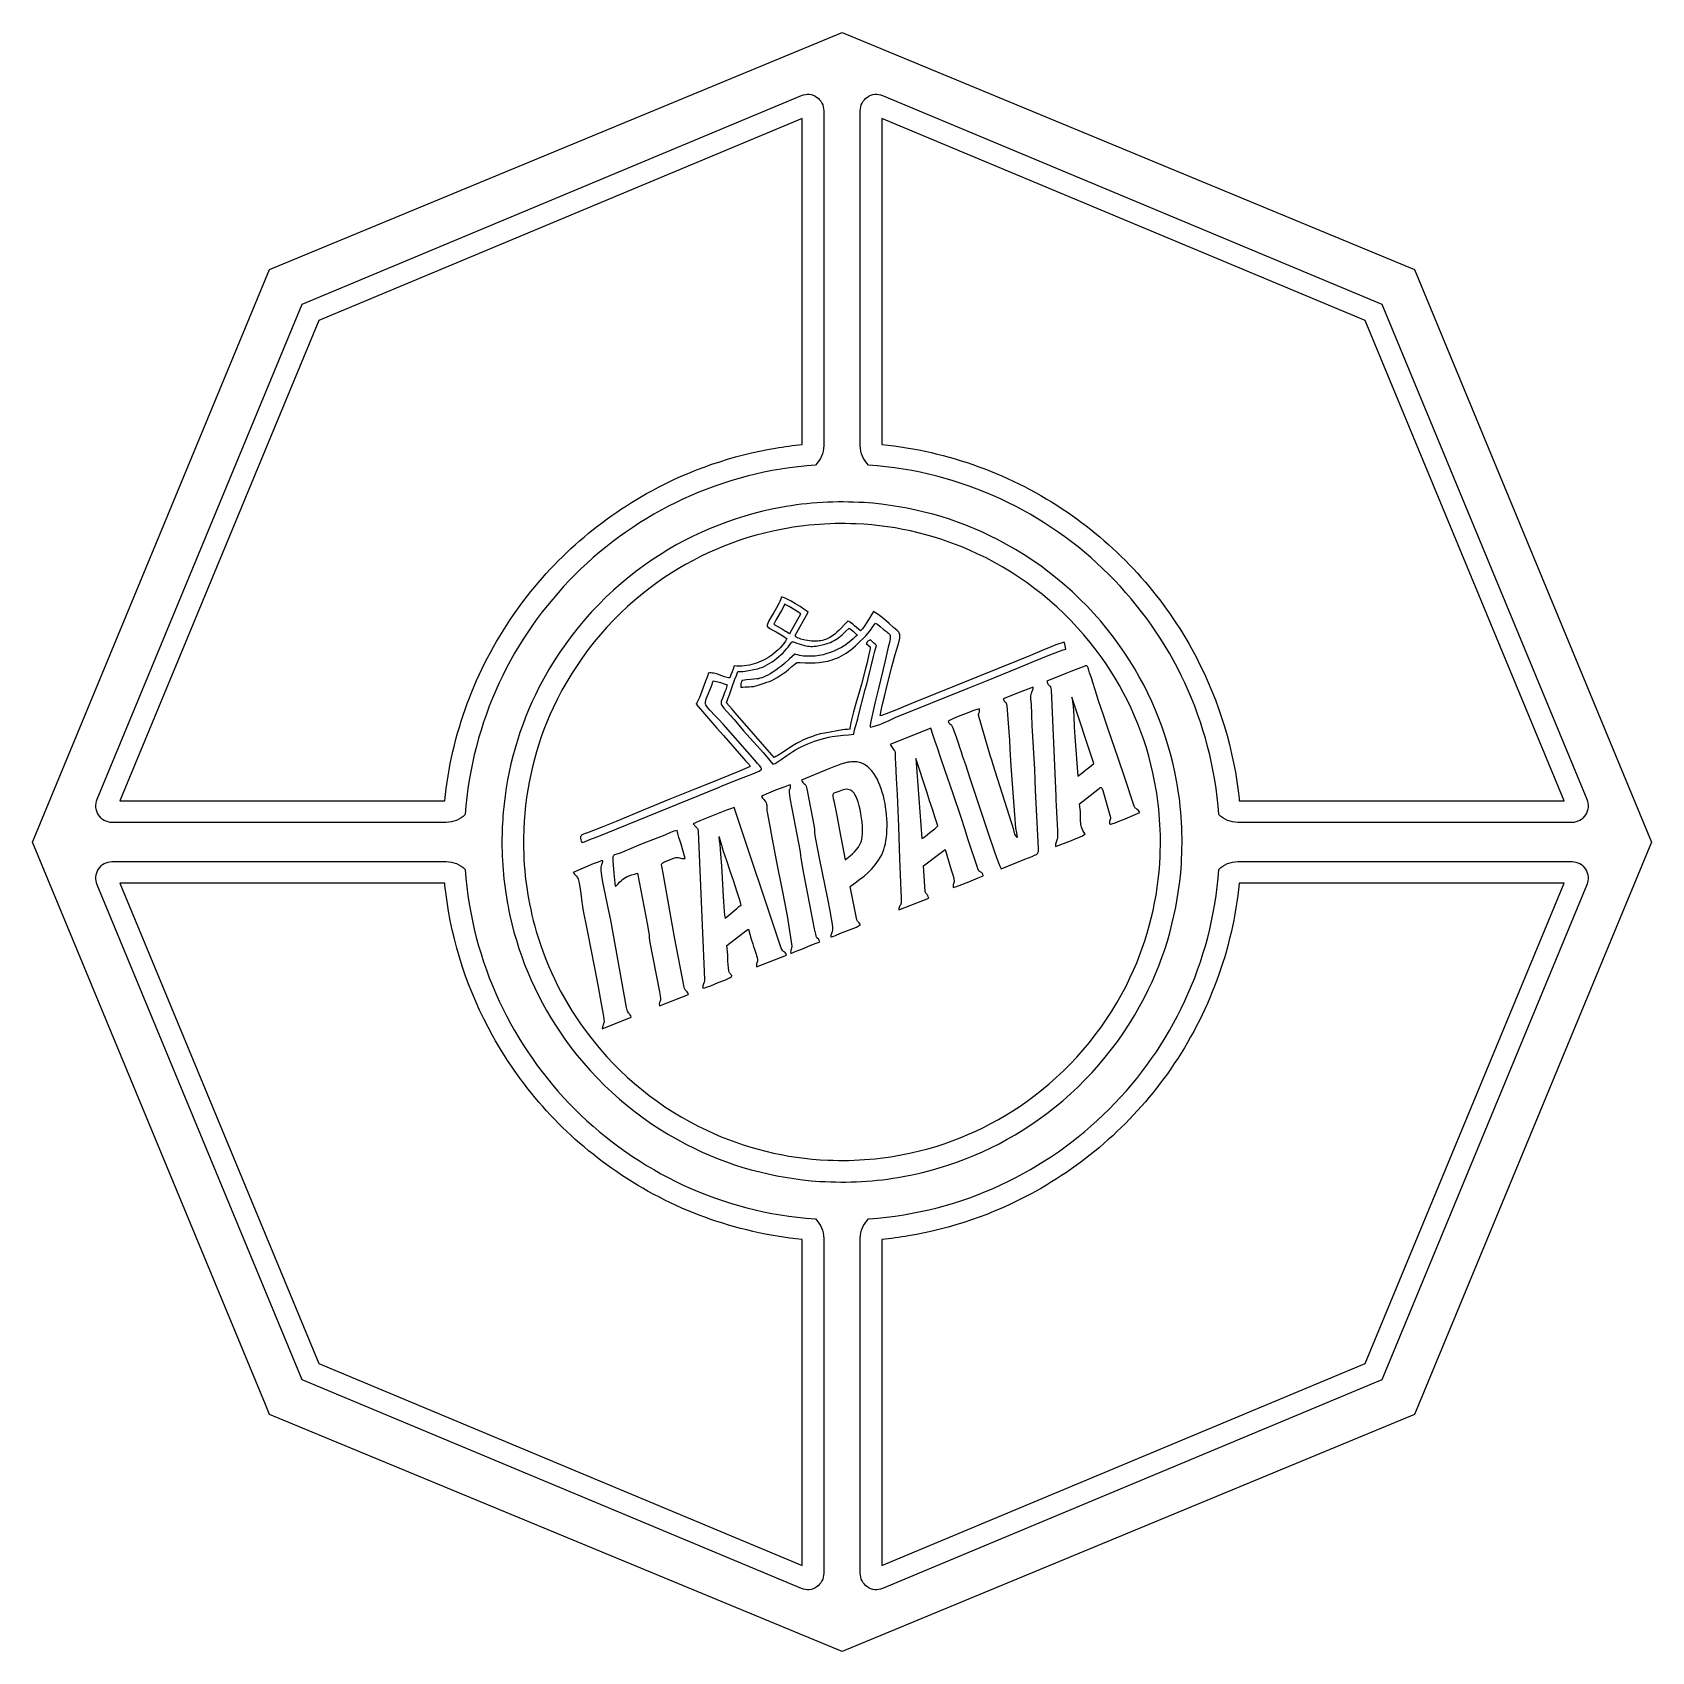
# Model space of a CAD drawing. Extents: x 0 to 300, y 0 to 300.
import ezdxf

# ---------------------------------------------------------------- set-up
doc = ezdxf.new("R2010")
doc.units = 0
doc.layers.add('Nível Padrão', color=18, linetype='CONTINUOUS')

msp = doc.modelspace()

# ---------------------------------------------------------------- linework, layer by layer
at = {"layer": 'Nível Padrão'}
for points in [[(43.93, 43.93), (43.17, 45.79), (0, 150), (43.93, 256.07), (150, 300), (256.07, 256.07), (300, 150), (256.07, 43.93), (150, 0), (43.93, 43.93)], [(143.74, 192.57), (143.46, 192.79), (142.93, 193.16), (142.22, 193.62), (141.41, 194.12), (140.58, 194.6), (139.81, 195.01), (139.47, 195.17), (139.18, 195.29), (138.93, 195.37), (138.76, 195.39), (138.71, 195.16), (138.61, 194.88), (138.47, 194.55), (138.29, 194.19), (137.85, 193.39), (137.36, 192.54), (136.87, 191.71), (136.46, 190.97), (136.31, 190.65), (136.19, 190.37), (136.12, 190.15), (136.12, 189.99), (136.16, 189.93), (136.27, 189.84), (136.64, 189.58), (137.17, 189.27), (137.79, 188.91), (139.01, 188.2), (139.49, 187.9), (139.66, 187.78), (139.78, 187.68), (139.66, 187.45), (139.54, 187.22), (139.24, 186.79), (138.91, 186.39), (138.55, 185.99), (138.16, 185.59), (137.81, 185.28), (137.45, 184.98), (136.99, 184.64), (136.62, 184.38), (136.24, 184.13), (135.85, 183.9), (135.44, 183.68), (135.03, 183.48), (134.61, 183.3), (134.18, 183.13), (133.74, 182.99), (133.29, 182.86), (132.84, 182.76), (132.38, 182.68), (131.92, 182.62), (131.45, 182.58), (130.98, 182.57), (130.5, 182.59), (130.03, 182.63), (129.83, 182.05), (129.62, 181.5), (129.42, 180.95), (129.23, 180.4), (128.98, 180.43), (128.73, 180.48), (128.24, 180.61), (127.76, 180.78), (127.27, 180.97), (126.78, 181.13), (126.28, 181.26), (126.03, 181.31), (125.76, 181.33), (125.5, 181.33), (125.23, 181.31), (125.2, 181.13), (125.15, 180.94), (125.02, 180.54), (124.71, 179.77), (123.97, 177.77), (123.57, 176.77), (123.36, 176.28), (123.13, 175.81), (123.03, 175.62), (123.03, 175.63), (122.97, 175.54), (126.82, 171.11), (127.43, 170.41), (128.04, 169.73), (131.84, 165.41), (132.15, 165.04), (132.47, 164.67), (132.77, 164.36), (132.87, 164.22), (133, 163.96), (131.04, 163.14), (129.06, 162.34), (127.07, 161.53), (125.09, 160.7), (124.58, 160.51), (123.99, 160.3), (123.53, 160.1), (123.07, 159.9), (120.59, 158.92), (118.1, 157.91), (113.14, 155.87), (108.17, 153.82), (105.68, 152.81), (103.18, 151.82), (102.69, 151.66), (102.41, 151.56), (102.12, 151.45), (101.87, 151.32), (101.76, 151.25), (101.67, 151.17), (101.6, 151.08), (101.55, 150.99), (101.53, 150.89), (101.53, 150.79), (101.6, 150.43), (101.68, 150.18), (101.72, 150.09), (101.76, 150.03), (101.82, 149.99), (101.88, 149.96), (101.96, 149.95), (102.05, 149.97), (102.27, 150.03), (102.99, 150.32), (103.79, 150.63), (104.65, 150.97), (127.09, 160.11), (127.94, 160.46), (128.74, 160.78), (130.39, 161.43), (132.17, 162.13), (133.47, 162.64), (134.36, 163), (134.66, 163.15), (134.88, 163.28), (135.01, 163.4), (135.06, 163.46), (135.08, 163.52), (135.09, 163.58), (135.08, 163.64), (135.02, 163.77), (134.91, 163.93), (134.76, 164.1), (134.33, 164.56), (134.07, 164.86), (133.84, 165.15), (127.96, 171.82), (127.19, 172.69), (126.53, 173.4), (125.54, 174.43), (125.2, 174.81), (124.95, 175.12), (124.79, 175.39), (124.73, 175.52), (124.7, 175.65), (124.69, 175.78), (124.69, 175.91), (124.75, 176.2), (124.86, 176.54), (125.03, 176.95), (125.51, 178.11), (125.8, 178.89), (126.12, 179.84), (126.41, 179.81), (126.73, 179.74), (127.46, 179.55), (128.16, 179.32), (128.71, 179.11), (128.68, 178.92), (128.63, 178.7), (128.46, 178.22), (128.26, 177.72), (128.1, 177.26), (127.87, 176.64), (127.7, 176.19), (127.64, 176.02), (127.6, 175.86), (127.59, 175.7), (127.62, 175.56), (127.67, 175.4), (127.77, 175.22), (127.92, 175.02), (128.11, 174.79), (128.65, 174.19), (129.42, 173.35), (129.71, 173.03), (130, 172.69), (130.88, 171.64), (131.78, 170.61), (133.6, 168.56), (135.43, 166.51), (136.32, 165.48), (137.2, 164.42), (137.4, 164.47), (137.59, 164.55), (137.79, 164.65), (137.99, 164.77), (138.37, 165.03), (138.72, 165.29), (139.78, 166.04), (140.31, 166.4), (140.86, 166.74), (141.41, 167.06), (141.96, 167.37), (142.53, 167.67), (143.11, 167.94), (143.69, 168.21), (144.29, 168.45), (144.9, 168.68), (145.52, 168.89), (146.16, 169.08), (146.81, 169.25), (147.48, 169.41), (148.17, 169.54), (148.7, 169.63), (149.23, 169.69), (150.24, 169.77), (151.23, 169.85), (151.72, 169.9), (152.22, 169.98), (152.26, 170.4), (152.33, 170.8), (152.43, 171.21), (152.55, 171.61), (152.8, 172.4), (152.92, 172.8), (153.02, 173.21), (154.3, 178.26), (154.58, 179.26), (154.85, 180.28), (155.34, 182.33), (155.84, 184.37), (156.11, 185.38), (156.42, 186.39), (156.15, 186.63), (155.82, 186.9), (155.51, 187.19), (155.38, 187.32), (155.29, 187.45), (155.15, 187.41), (155.02, 187.36), (154.91, 187.3), (154.81, 187.22), (154.72, 187.13), (154.64, 187.02), (154.48, 186.75), (155.23, 186.17), (155.2, 185.9), (155.14, 185.52), (154.93, 184.52), (154.64, 183.28), (154.29, 181.91), (153.59, 179.27), (153.12, 177.54), (152.71, 176.12), (152.16, 174.12), (151.89, 173.1), (151.66, 172.17), (151.5, 171.4), (151.45, 171.11), (151.43, 170.88), (151.04, 170.84), (150.78, 170.84), (150.5, 170.84), (150.07, 170.78), (146.82, 170.19), (145.95, 170.01), (145.13, 169.78), (144.34, 169.51), (143.59, 169.22), (142.88, 168.9), (142.21, 168.57), (141.58, 168.22), (140.98, 167.87), (139.89, 167.18), (138.94, 166.54), (138.12, 166.02), (137.76, 165.81), (137.43, 165.65), (130.22, 173.93), (129.93, 174.26), (129.65, 174.58), (128.58, 175.81), (128.87, 176.52), (129.14, 177.24), (129.65, 178.74), (130.17, 180.15), (130.43, 180.87), (130.55, 181.21), (130.69, 181.56), (131.08, 181.6), (131.35, 181.6), (131.62, 181.6), (132.05, 181.66), (133.98, 182.01), (134.42, 182.11), (134.86, 182.25), (135.31, 182.42), (135.76, 182.63), (136.2, 182.86), (136.65, 183.12), (137.08, 183.41), (137.51, 183.71), (137.92, 184.03), (138.32, 184.37), (138.7, 184.71), (139.07, 185.06), (139.41, 185.41), (139.73, 185.77), (140.02, 186.12), (140.28, 186.47), (140.56, 186.88), (140.66, 187.01), (140.75, 187.08), (140.85, 187.11), (140.99, 187.09), (141.18, 187.02), (141.43, 186.91), (143.03, 186.43), (143.31, 186.36), (143.6, 186.31), (143.9, 186.27), (144.21, 186.25), (144.53, 186.24), (144.85, 186.26), (145.2, 186.29), (145.55, 186.35), (146.09, 186.45), (146.58, 186.57), (147.04, 186.69), (147.45, 186.83), (147.84, 186.97), (148.19, 187.13), (148.53, 187.31), (148.84, 187.49), (149.15, 187.7), (149.44, 187.91), (150.04, 188.41), (150.66, 188.98), (151.35, 189.63), (151.73, 189.29), (152.11, 188.97), (152.48, 188.65), (152.66, 188.47), (152.84, 188.27), (152.61, 188.15), (152.46, 188.04), (152.15, 187.72), (151.63, 187.27), (151.08, 186.84), (150.5, 186.43), (149.89, 186.06), (149.25, 185.71), (148.58, 185.4), (147.9, 185.13), (147.2, 184.9), (146.49, 184.7), (145.77, 184.56), (145.04, 184.46), (144.32, 184.4), (143.59, 184.4), (142.87, 184.46), (142.15, 184.57), (141.8, 184.65), (141.45, 184.74), (141.25, 184.82), (140.3, 183.92), (139.33, 183.06), (138.83, 182.64), (138.31, 182.24), (137.77, 181.86), (137.2, 181.49), (136.7, 181.18), (136.24, 180.93), (135.83, 180.73), (135.46, 180.56), (135.12, 180.43), (134.8, 180.33), (134.5, 180.26), (134.22, 180.21), (133.65, 180.15), (133.04, 180.11), (132.33, 180.04), (131.92, 179.99), (131.47, 179.91), (131.37, 179.62), (131.28, 179.34), (131.24, 179.04), (131.23, 178.87), (131.25, 178.68), (131.64, 178.71), (132.04, 178.73), (132.83, 178.76), (133.23, 178.79), (133.63, 178.84), (134.04, 178.93), (134.45, 179.05), (135.61, 179.44), (136.09, 179.6), (136.54, 179.76), (136.99, 179.95), (137.45, 180.18), (137.96, 180.47), (138.54, 180.85), (139.11, 181.22), (139.38, 181.39), (139.67, 181.6), (140.1, 181.97), (140.72, 182.52), (141.32, 183.02), (141.55, 183.19), (141.7, 183.26), (141.93, 183.28), (142.26, 183.27), (143.17, 183.22), (143.73, 183.19), (144.36, 183.18), (145.04, 183.2), (145.77, 183.26), (146.54, 183.37), (147.35, 183.53), (147.76, 183.64), (148.18, 183.77), (148.61, 183.91), (149.04, 184.08), (149.47, 184.27), (149.9, 184.49), (150.34, 184.73), (150.77, 184.99), (151.21, 185.29), (151.64, 185.61), (152.07, 185.97), (152.5, 186.36), (153.27, 187.09), (154.03, 187.84), (154.4, 188.22), (154.76, 188.61), (155.09, 189.02), (155.41, 189.44), (155.8, 190.01), (156, 190.27), (156.23, 190.52), (156.48, 190.4), (156.64, 190.29), (157, 189.96), (157.71, 189.4), (158.24, 189), (158.45, 188.84), (158.61, 188.7), (158.74, 188.56), (158.84, 188.42), (158.9, 188.26), (158.93, 188.09), (158.93, 187.88), (158.9, 187.63), (158.78, 186.99), (158.57, 186.08), (157.91, 183.32), (156.74, 178.47), (156.14, 175.94), (155.64, 173.72), (155.3, 172.07), (155.21, 171.54), (155.19, 171.27), (155.79, 171.4), (156.39, 171.58), (156.99, 171.79), (157.59, 172.03), (158.76, 172.54), (159.87, 173.04), (173.37, 178.48), (176.76, 179.87), (182.49, 182.22), (185.49, 183.45), (188.18, 184.53), (190.27, 185.34), (191, 185.61), (191.46, 185.75), (191.22, 186.98), (190.96, 186.94), (190.6, 186.84), (190.15, 186.7), (189.63, 186.51), (188.43, 186.05), (187.1, 185.51), (184.48, 184.39), (183.4, 183.93), (182.62, 183.61), (163.5, 175.89), (162.46, 175.49), (161.38, 175.04), (160.38, 174.62), (159.28, 174.18), (158.2, 173.74), (157.64, 173.54), (157.36, 173.46), (157.07, 173.4), (157.11, 173.65), (157.19, 174.07), (157.47, 175.32), (157.86, 176.97), (158.33, 178.82), (159.25, 182.45), (159.85, 184.73), (160.13, 185.73), (160.38, 186.55), (160.57, 187.22), (160.7, 187.77), (160.73, 188), (160.74, 188.22), (160.72, 188.41), (160.68, 188.58), (160.61, 188.75), (160.51, 188.9), (160.37, 189.05), (160.2, 189.2), (159.87, 189.47), (159.56, 189.74), (158.72, 190.47), (157.72, 191.34), (157.2, 191.77), (156.7, 192.15), (156.23, 192.46), (156.02, 192.59), (155.82, 192.68), (154.69, 190.8), (154.1, 189.92), (153.79, 189.5), (153.62, 189.31), (153.44, 189.12), (152.3, 190.07), (151.99, 190.34), (151.74, 190.56), (151.47, 190.75), (151.3, 190.84), (151.1, 190.93), (150.8, 190.63), (150.48, 190.3), (149.82, 189.59), (149.45, 189.22), (149.07, 188.86), (148.66, 188.52), (148.22, 188.2), (147.74, 187.9), (147.23, 187.65), (146.96, 187.54), (146.68, 187.44), (146.39, 187.36), (146.09, 187.29), (145.77, 187.24), (145.44, 187.2), (145.1, 187.19), (144.75, 187.19), (144.38, 187.21), (144, 187.25), (143.61, 187.32), (143.2, 187.4), (142.93, 187.46), (142.64, 187.53), (142.39, 187.6), (142.12, 187.7), (141.86, 187.78), (141.63, 187.87), (141.54, 187.93), (141.46, 188.01), (141.39, 188.12), (141.35, 188.26), (143.74, 192.57)], [(142.38, 192.28), (141.3, 192.97), (140.2, 193.63), (139.87, 193.81), (139.4, 194.06), (139.24, 193.74), (139.22, 193.71), (138.78, 192.91), (138.77, 192.88), (137.8, 191.22), (137.41, 190.51), (137.34, 190.37), (137.45, 190.3), (138.01, 189.97), (138.96, 189.43), (138.96, 189.43), (139.56, 189.08), (139.59, 189.06), (140.06, 188.77), (140.11, 188.73), (140.29, 188.6), (140.34, 188.56), (140.42, 188.75), (142.38, 192.28)], [(187.94, 179.81), (187.99, 179.59), (188.05, 179.42), (188.11, 179.28), (188.17, 179.19), (188.23, 179.12), (188.29, 179.07), (188.41, 179.01), (188.52, 178.94), (188.57, 178.89), (188.62, 178.82), (188.66, 178.71), (188.7, 178.58), (188.76, 178.17), (189.61, 158.49), (189.63, 157.75), (189.68, 156.76), (189.81, 154.38), (189.92, 152.13), (189.94, 151.29), (189.92, 150.76), (189.88, 150.53), (189.82, 150.32), (189.69, 149.97), (189.63, 149.8), (189.58, 149.62), (189.56, 149.41), (189.57, 149.18), (192.49, 150.3), (193.19, 150.57), (193.89, 150.86), (194.22, 151.01), (194.54, 151.16), (194.82, 151.33), (195.08, 151.5), (194.83, 151.83), (194.64, 152.13), (194.49, 152.43), (194.38, 152.72), (194.3, 153), (194.25, 153.28), (194.22, 153.57), (194.21, 153.87), (194.21, 154.51), (194.2, 155.24), (194.19, 155.65), (194.15, 156.09), (194.09, 156.57), (194, 157.1), (197.41, 159.72), (197.68, 159.96), (197.8, 160.05), (197.91, 160.1), (197.96, 160.1), (198.01, 160.09), (198.06, 160.06), (198.11, 160), (198.21, 159.83), (198.3, 159.55), (199.74, 154.54), (199.72, 154.34), (199.67, 154.16), (199.62, 153.98), (199.58, 153.78), (199.54, 153.44), (199.54, 153.35), (199.58, 153.37), (199.62, 153.37), (199.66, 153.33), (199.7, 153.32), (199.76, 153.32), (199.97, 153.37), (200.62, 153.58), (201.5, 153.92), (202.49, 154.32), (204.33, 155.1), (205.19, 155.49), (204.91, 155.82), (204.7, 156.02), (204.56, 156.13), (204.45, 156.19), (204.37, 156.23), (204.3, 156.3), (204.23, 156.42), (204.14, 156.64), (202.39, 161.89), (201.14, 165.52), (199.3, 170.89), (198.37, 173.66), (197.54, 176.18), (196.88, 178.22), (196.49, 179.55), (196.36, 179.98), (196.21, 180.42), (195.88, 181.32), (195.71, 181.86), (195.61, 182.25), (195.56, 182.39), (195.51, 182.5), (195.44, 182.58), (195.36, 182.62), (195.25, 182.63), (195.11, 182.61), (194.7, 182.48), (193.19, 181.88), (192.38, 181.57), (191.48, 181.22), (187.94, 179.81)], [(183.89, 146.84), (185.23, 147.34), (185.69, 147.53), (186.02, 147.7), (186.14, 147.79), (186.24, 147.88), (186.31, 147.99), (186.36, 148.11), (186.4, 148.24), (186.41, 148.4), (186.4, 148.78), (185.85, 159.61), (185.79, 161.52), (185.71, 163.48), (185.48, 167.51), (185.25, 171.58), (185.15, 173.59), (185.08, 175.58), (185.06, 175.88), (185.03, 176.17), (185, 176.46), (184.99, 176.76), (185, 177.06), (185.04, 177.32), (185.1, 177.56), (185.18, 177.79), (185.33, 178.23), (185.39, 178.45), (185.43, 178.69), (182.61, 177.65), (181.26, 177.1), (179.89, 176.53), (179.98, 176.28), (180.07, 176.11), (180.17, 175.99), (180.26, 175.91), (180.35, 175.82), (180.42, 175.7), (180.49, 175.52), (180.54, 175.24), (180.89, 170.43), (181.01, 168.85), (181.11, 167.22), (181.3, 164.03), (182.04, 154.2), (182.09, 153.38), (182.17, 152.54), (182.3, 151.7), (182.45, 150.86), (182.02, 151.47), (181.96, 151.67), (181.92, 151.85), (181.83, 152.23), (178.03, 164.32), (177.76, 165.15), (177.54, 165.87), (175.27, 173.47), (175.29, 173.64), (175.33, 173.78), (175.42, 174), (175.46, 174.12), (175.49, 174.26), (175.5, 174.43), (175.49, 174.66), (175.32, 174.63), (175.07, 174.57), (174.36, 174.34), (173.48, 174.02), (172.5, 173.64), (171.54, 173.24), (170.67, 172.86), (170.01, 172.55), (169.64, 172.35), (169.75, 172.14), (169.84, 171.99), (169.91, 171.91), (169.97, 171.86), (170.02, 171.84), (170.07, 171.83), (170.11, 171.83), (170.16, 171.8), (170.21, 171.75), (170.28, 171.64), (170.47, 171.25), (170.77, 170.5), (171.21, 169.29), (171.51, 168.39), (171.78, 167.55), (172.05, 166.71), (172.35, 165.83), (172.86, 164.35), (173.7, 161.8), (175.94, 154.98), (177.12, 151.46), (178.17, 148.38), (178.62, 147.13), (179, 146.11), (179.29, 145.4), (179.4, 145.17), (179.48, 145.03), (183.89, 146.84)], [(193.71, 162.17), (194.46, 162.76), (195.18, 163.35), (195.9, 163.93), (196.66, 164.53), (192.59, 176.85), (192.71, 176.05), (192.81, 175.17), (192.88, 174.23), (192.93, 173.26), (193.02, 171.32), (193.08, 170.38), (193.15, 169.51), (193.71, 162.17)], [(158.9, 168.08), (159.57, 167.16), (159.74, 166.91), (159.79, 166.8), (159.82, 166.7), (159.85, 166.44), (159.85, 166.06), (159.86, 165.49), (159.89, 164.63), (160.05, 161.75), (160.2, 158.81), (160.44, 152.85), (160.67, 146.86), (160.92, 140.95), (160.96, 139.76), (160.96, 139), (160.94, 138.75), (160.91, 138.57), (160.88, 138.44), (160.84, 138.35), (160.76, 138.23), (160.67, 138.11), (160.63, 138.02), (160.59, 137.89), (160.56, 137.7), (160.53, 137.45), (166.07, 139.62), (165.99, 139.86), (165.89, 140.06), (165.8, 140.21), (165.7, 140.33), (165.52, 140.54), (165.45, 140.66), (165.4, 140.81), (165.1, 145.56), (168.13, 147.86), (168.38, 148.07), (168.62, 148.25), (169.1, 148.6), (170.2, 144.87), (170.52, 143.91), (170.7, 143.27), (170.74, 143.04), (170.76, 142.85), (170.77, 142.71), (170.76, 142.6), (170.71, 142.43), (170.64, 142.25), (170.62, 142.14), (170.61, 142), (170.6, 141.83), (170.62, 141.6), (171.03, 141.72), (171.71, 141.95), (173.5, 142.64), (175.24, 143.34), (175.85, 143.61), (176.16, 143.76), (176.08, 144.07), (176.03, 144.17), (175.98, 144.24), (175.87, 144.34), (175.74, 144.4), (175.6, 144.48), (175.52, 144.54), (175.44, 144.62), (175.35, 144.73), (175.27, 144.87), (175.17, 145.05), (175.08, 145.28), (173.36, 150.38), (172.73, 152.42), (172.05, 154.54), (170.57, 158.93), (169.05, 163.36), (168.32, 165.54), (167.63, 167.66), (167.35, 168.46), (167.01, 169.35), (166.7, 170.26), (166.57, 170.7), (166.48, 171.11), (158.9, 168.08)], [(164.8, 150.63), (165.06, 150.78), (165.41, 151.03), (166.3, 151.73), (167.18, 152.47), (167.75, 152.99), (167.53, 153.74), (167.29, 154.5), (166.76, 156.06), (166.24, 157.61), (165.75, 159.1), (163.65, 165.47), (164.8, 150.63)], [(142.48, 161.46), (142.53, 161.39), (142.56, 161.32), (142.63, 161.21), (142.76, 161.05), (142.95, 160.85), (143.09, 160.72), (143.26, 160.58), (143.32, 160.49), (143.37, 160.36), (143.49, 159.83), (144.84, 152.79), (144.9, 152.25), (144.93, 151.74), (144.99, 151.19), (145.1, 150.52), (145.86, 146.7), (146.84, 141.85), (147.32, 139.44), (147.73, 137.26), (148.05, 135.46), (148.16, 134.76), (148.23, 134.22), (148.25, 133.94), (148.22, 133.68), (148.17, 133.44), (148.11, 133.21), (147.97, 132.84), (147.92, 132.7), (147.9, 132.58), (147.91, 132.5), (147.92, 132.48), (147.96, 132.46), (148.06, 132.45), (148.23, 132.49), (148.47, 132.56), (148.8, 132.68), (149.74, 133.08), (150.68, 133.45), (151.7, 133.84), (152.2, 134.04), (152.66, 134.25), (153.07, 134.46), (153.42, 134.67), (153.3, 134.86), (153.19, 135), (152.99, 135.21), (152.9, 135.31), (152.81, 135.44), (152.74, 135.61), (152.68, 135.86), (151.54, 141.77), (152.45, 142.46), (153.3, 143.09), (154.09, 143.7), (154.83, 144.33), (155.18, 144.66), (155.52, 145), (155.85, 145.37), (156.17, 145.76), (156.48, 146.18), (156.78, 146.63), (157.07, 147.12), (157.36, 147.65), (157.56, 148.09), (157.74, 148.58), (157.9, 149.11), (158.03, 149.67), (158.14, 150.27), (158.23, 150.89), (158.29, 151.54), (158.33, 152.21), (158.35, 152.9), (158.34, 153.59), (158.31, 154.3), (158.26, 155.02), (158.19, 155.74), (158.09, 156.45), (157.97, 157.16), (157.83, 157.87), (157.66, 158.56), (157.47, 159.23), (157.26, 159.88), (157.03, 160.51), (156.77, 161.11), (156.49, 161.68), (156.19, 162.22), (155.87, 162.72), (155.52, 163.17), (155.15, 163.58), (154.76, 163.94), (154.35, 164.25), (154.14, 164.38), (153.91, 164.5), (153.69, 164.6), (153.46, 164.69), (153.22, 164.76), (152.98, 164.81), (152.73, 164.85), (152.48, 164.87), (152.13, 164.87), (151.78, 164.85), (151.44, 164.82), (151.11, 164.77), (150.44, 164.62), (149.78, 164.43), (149.14, 164.2), (148.51, 163.95), (147.28, 163.42), (142.48, 161.46)], [(142.73, 145.13), (142.53, 146.3), (142.44, 146.98), (142.4, 147.5), (142.32, 148.19), (140.47, 157.79), (140.32, 158.65), (140.25, 159.21), (140.25, 159.4), (140.26, 159.54), (140.28, 159.64), (140.3, 159.72), (140.37, 159.83), (140.43, 159.96), (140.45, 160.06), (140.46, 160.19), (140.44, 160.59), (140.04, 160.48), (139.38, 160.25), (137.65, 159.58), (135.97, 158.88), (135.38, 158.62), (135.07, 158.46), (135.17, 158.28), (135.28, 158.12), (135.53, 157.86), (135.76, 157.59), (135.86, 157.44), (135.95, 157.26), (136.03, 157.04), (136.07, 156.83), (136.09, 156.63), (136.09, 156.43), (136.09, 156.01), (136.1, 155.78), (136.14, 155.52), (136.54, 153.23), (136.98, 150.86), (137.93, 145.97), (138.9, 141.05), (139.83, 136.33), (140.7, 130.73), (140.69, 130.54), (140.66, 130.38), (140.56, 130.12), (140.52, 129.98), (140.49, 129.81), (140.48, 129.61), (140.49, 129.34), (141.17, 129.62), (141.84, 129.88), (142.53, 130.15), (143.24, 130.44), (144.55, 131), (145.23, 131.27), (145.56, 131.39), (145.87, 131.48), (145.78, 131.75), (145.71, 131.93), (145.65, 132.04), (145.6, 132.09), (145.56, 132.11), (145.51, 132.12), (145.47, 132.13), (145.42, 132.17), (145.37, 132.24), (145.3, 132.38), (145.23, 132.6), (145.14, 132.91), (144.9, 133.92), (144.57, 135.54), (142.73, 145.13)], [(150.59, 146.72), (151.49, 147.44), (151.92, 147.81), (152.33, 148.2), (152.7, 148.6), (153.03, 149.04), (153.18, 149.28), (153.32, 149.52), (153.45, 149.77), (153.56, 150.04), (153.63, 150.23), (153.68, 150.45), (153.76, 150.96), (153.81, 151.55), (153.81, 152.22), (153.79, 152.94), (153.73, 153.69), (153.64, 154.46), (153.52, 155.24), (153.37, 156), (153.19, 156.73), (152.99, 157.42), (152.76, 158.04), (152.51, 158.59), (152.38, 158.83), (152.24, 159.04), (152.09, 159.23), (151.94, 159.38), (151.79, 159.5), (151.63, 159.59), (151.34, 159.69), (151.07, 159.75), (150.8, 159.76), (150.55, 159.73), (150.28, 159.67), (150.01, 159.58), (149.39, 159.37), (148.68, 159.12), (148.47, 159.02), (148.4, 158.96), (148.35, 158.89), (148.32, 158.81), (148.3, 158.71), (148.32, 158.46), (148.39, 158.09), (148.49, 157.6), (149.04, 154.89), (149.56, 152.17), (150.59, 146.72)], [(122.44, 153.35), (122.93, 152.79), (123.2, 152.49), (123.27, 152.38), (123.32, 152.27), (123.35, 152.12), (123.37, 151.92), (124.55, 124.5), (124.52, 124.25), (124.47, 124.05), (124.34, 123.71), (124.28, 123.55), (124.23, 123.37), (124.2, 123.16), (124.21, 122.91), (124.56, 122.99), (124.92, 123.09), (125.67, 123.36), (127.06, 123.94), (128.27, 124.42), (129.04, 124.76), (129.29, 124.89), (129.45, 125), (129.55, 125.1), (129.59, 125.18), (129.58, 125.26), (129.53, 125.34), (129.37, 125.51), (129.27, 125.63), (129.18, 125.76), (129.1, 125.91), (129.04, 126.1), (128.95, 126.71), (128.89, 127.31), (128.86, 127.9), (128.84, 128.49), (128.82, 129.07), (128.79, 129.66), (128.73, 130.24), (128.64, 130.83), (131.65, 133.14), (132.17, 133.52), (132.65, 133.87), (133.2, 132), (133.46, 131.13), (133.62, 130.62), (133.77, 130.17), (134.12, 129.19), (134.3, 128.54), (134.35, 128.31), (134.37, 128.14), (134.37, 128.01), (134.35, 127.9), (134.28, 127.74), (134.2, 127.58), (134.17, 127.46), (134.15, 127.31), (134.15, 127.12), (134.17, 126.87), (139.7, 129.03), (139.6, 129.33), (139.5, 129.51), (139.4, 129.61), (139.29, 129.67), (139.18, 129.72), (139.05, 129.82), (138.9, 130), (138.73, 130.3), (130.02, 156.38), (129.83, 156.33), (129.51, 156.23), (128.6, 155.89), (126.12, 154.92), (123.69, 153.92), (122.85, 153.56), (122.44, 153.35)], [(116.88, 144.24), (116.67, 145.22), (116.6, 145.53), (116.57, 145.76), (116.58, 145.92), (116.61, 145.98), (116.66, 146.04), (116.79, 146.14), (117, 146.25), (118.96, 147.04), (119.22, 147.11), (119.45, 147.12), (119.66, 147.1), (119.88, 147.06), (120.1, 147.01), (120.35, 146.97), (120.63, 146.95), (120.95, 146.96), (120.21, 149.57), (120, 150.16), (119.78, 150.86), (119.58, 151.56), (119.44, 152.14), (119.15, 152.07), (118.85, 151.98), (118.25, 151.74), (117.19, 151.28), (115.08, 150.45), (112.96, 149.63), (111.92, 149.2), (110.91, 148.77), (109.74, 148.29), (108.87, 147.96), (108.27, 147.75), (107.87, 147.6), (107.74, 147.53), (107.64, 147.45), (107.58, 147.36), (107.55, 147.26), (107.53, 147.13), (107.54, 146.97), (107.57, 146.54), (107.71, 144.2), (107.83, 142.96), (107.9, 142.36), (108, 141.79), (108.15, 141.88), (108.28, 141.98), (108.53, 142.24), (108.8, 142.55), (109.13, 142.89), (109.34, 143.07), (109.58, 143.24), (109.87, 143.42), (110.2, 143.59), (110.58, 143.76), (111.03, 143.92), (111.54, 144.06), (112.13, 144.2), (113.97, 134.61), (114.18, 133.43), (114.25, 132.8), (114.28, 132.34), (114.35, 131.71), (116.17, 122.27), (116.31, 121.5), (116.36, 121), (116.35, 120.69), (116.3, 120.51), (116.24, 120.38), (116.18, 120.24), (116.15, 120.01), (116.17, 119.63), (121.54, 121.76), (121.45, 122.03), (121.34, 122.21), (121.24, 122.33), (121.13, 122.42), (121.03, 122.52), (120.93, 122.64), (120.85, 122.83), (120.77, 123.11), (118.99, 132.38), (116.88, 144.24)], [(128.35, 135.9), (129.05, 136.46), (129.77, 137.04), (130.14, 137.36), (130.52, 137.7), (130.91, 138.02), (131.1, 138.15), (131.3, 138.26), (131.17, 138.77), (131, 139.39), (130.53, 140.9), (129.94, 142.67), (129.3, 144.58), (128.65, 146.48), (128.07, 148.26), (127.61, 149.79), (127.45, 150.41), (127.33, 150.93), (127.17, 150.9), (127.26, 150.3), (127.35, 149.56), (127.43, 148.69), (127.51, 147.73), (127.65, 145.6), (127.78, 143.31), (127.9, 141.03), (128.03, 138.93), (128.18, 137.16), (128.26, 136.46), (128.35, 135.9)], [(110.96, 117.52), (110.86, 117.81), (110.76, 117.99), (110.65, 118.11), (110.54, 118.22), (110.43, 118.35), (110.31, 118.56), (110.2, 118.87), (110.1, 119.34), (107.16, 135.52), (106.7, 137.78), (106.18, 140.19), (105.93, 141.39), (105.71, 142.58), (105.52, 143.72), (105.38, 144.79), (105.36, 145.09), (105.38, 145.36), (105.43, 145.6), (105.49, 145.82), (105.62, 146.18), (105.67, 146.31), (105.69, 146.41), (105.68, 146.48), (105.63, 146.52), (105.52, 146.52), (105.36, 146.48), (104.8, 146.29), (103.87, 145.94), (100.19, 144.34), (100.45, 144.06), (100.7, 143.8), (100.82, 143.66), (100.93, 143.51), (101.02, 143.35), (101.09, 143.18), (101.22, 142.69), (101.35, 142.05), (101.47, 141.29), (101.59, 140.46), (101.81, 138.84), (101.91, 138.13), (102.01, 137.56), (102.79, 133.61), (104.14, 126.71), (104.82, 123.14), (105.4, 120.02), (105.79, 117.74), (105.89, 117.05), (105.91, 116.83), (105.91, 116.71), (105.87, 116.52), (105.82, 116.36), (105.73, 116.09), (105.64, 115.79), (105.61, 115.61), (105.59, 115.39), (110.96, 117.52)]]:
    msp.add_lwpolyline(points, close=True, dxfattribs=at)
for points in [[(80.18, 155.07, -0.197486), (76.66, 153.62), (14.75, 153.62), (14.38, 153.64), (14.01, 153.72), (13.66, 153.83), (13.33, 153.99), (13.02, 154.19), (12.73, 154.43), (12.47, 154.71), (12.25, 155.02), (12.06, 155.35), (11.92, 155.71), (11.82, 156.07), (11.76, 156.45), (11.75, 156.83), (11.79, 157.21), (11.87, 157.58), (12, 157.95), (49.98, 249.66), (142.49, 288.33), (142.85, 288.45), (143.21, 288.52), (143.57, 288.55), (143.93, 288.54), (144.29, 288.47), (144.64, 288.37), (144.98, 288.22), (145.3, 288.02), (145.59, 287.79), (145.85, 287.52), (146.08, 287.23), (146.27, 286.91), (146.42, 286.56), (146.53, 286.2), (146.59, 285.83), (146.62, 285.45), (146.62, 223.43, -0.204006), (145.08, 219.83), (143.46, 219.7), (141.85, 219.53), (140.25, 219.32), (138.66, 219.08), (137.09, 218.81), (135.52, 218.5), (133.97, 218.15), (132.43, 217.77), (130.91, 217.36), (129.4, 216.91), (127.9, 216.44), (126.42, 215.92), (124.95, 215.38), (123.5, 214.81), (122.07, 214.2), (120.65, 213.56), (119.25, 212.9), (117.86, 212.2), (116.5, 211.47), (115.15, 210.72), (113.82, 209.93), (112.51, 209.12), (111.22, 208.28), (109.95, 207.41), (108.7, 206.52), (107.47, 205.6), (106.26, 204.65), (105.07, 203.68), (103.91, 202.68), (102.76, 201.66), (101.64, 200.61), (100.55, 199.54), (99.47, 198.44), (98.42, 197.32), (97.4, 196.18), (96.4, 195.02), (95.42, 193.84), (94.47, 192.63), (93.55, 191.4), (92.65, 190.15), (91.79, 188.88), (90.94, 187.59), (90.13, 186.29), (89.34, 184.96), (88.58, 183.61), (87.86, 182.25), (87.16, 180.87), (86.49, 179.47), (85.85, 178.05), (85.24, 176.62), (84.66, 175.17), (84.12, 173.71), (83.6, 172.23), (83.12, 170.73), (82.67, 169.22), (82.26, 167.7), (81.88, 166.16), (81.53, 164.62), (81.22, 163.05), (80.94, 161.48), (80.69, 159.89), (80.49, 158.29), (80.32, 156.69), (80.18, 155.07), (80.18, 155.07)], [(219.82, 155.07), (219.68, 156.69), (219.51, 158.3), (219.31, 159.89), (219.06, 161.48), (218.78, 163.05), (218.47, 164.62), (218.12, 166.17), (217.74, 167.7), (217.33, 169.23), (216.88, 170.74), (216.4, 172.23), (215.88, 173.71), (215.34, 175.18), (214.76, 176.62), (214.15, 178.06), (213.51, 179.47), (212.84, 180.87), (212.14, 182.25), (211.41, 183.62), (210.66, 184.96), (209.87, 186.29), (209.05, 187.6), (208.21, 188.89), (207.34, 190.16), (206.45, 191.41), (205.52, 192.64), (204.57, 193.84), (203.6, 195.03), (202.6, 196.19), (201.57, 197.33), (200.52, 198.45), (199.45, 199.55), (198.35, 200.62), (197.23, 201.67), (196.09, 202.69), (194.92, 203.69), (193.73, 204.66), (192.53, 205.61), (191.3, 206.53), (190.05, 207.42), (188.77, 208.29), (187.48, 209.13), (186.17, 209.94), (184.84, 210.73), (183.5, 211.48), (182.13, 212.21), (180.75, 212.9), (179.35, 213.57), (177.93, 214.21), (176.49, 214.81), (175.04, 215.39), (173.58, 215.93), (172.1, 216.44), (170.6, 216.92), (169.09, 217.37), (167.56, 217.78), (166.03, 218.16), (164.48, 218.5), (162.91, 218.81), (161.34, 219.09), (159.75, 219.33), (158.15, 219.53), (156.54, 219.7), (154.92, 219.83, -0.203998), (153.38, 223.43), (153.38, 285.45), (153.41, 285.83), (153.47, 286.2), (153.58, 286.56), (153.73, 286.91), (153.92, 287.23), (154.15, 287.52), (154.41, 287.79), (154.71, 288.02), (155.02, 288.22), (155.36, 288.37), (155.71, 288.47), (156.07, 288.54), (156.43, 288.55), (156.79, 288.52), (157.15, 288.45), (157.51, 288.33), (250.02, 249.66), (288.01, 157.95), (288.13, 157.58), (288.21, 157.21), (288.25, 156.83), (288.24, 156.45), (288.18, 156.07), (288.08, 155.71), (287.94, 155.35), (287.75, 155.02), (287.53, 154.71), (287.27, 154.43), (286.98, 154.19), (286.67, 153.99), (286.34, 153.83), (285.99, 153.72), (285.62, 153.64), (285.25, 153.62), (223.34, 153.62, -0.197486), (219.82, 155.07), (219.82, 155.07)], [(76.39, 157.62, -0.12671), (89.12, 192.07, -0.117517), (114.75, 215.08, -0.082896), (137.69, 222.98, -0.016861), (142.62, 223.64), (142.62, 284.04), (53.05, 246.6), (16.19, 157.62), (76.39, 157.62)], [(223.61, 157.62), (283.81, 157.62), (246.95, 246.6), (157.38, 284.04), (157.38, 223.64, -0.126175), (191.75, 211.1, -0.116618), (214.77, 185.82, -0.094986), (223.4, 159.49, -0.006378), (223.61, 157.62)], [(87, 150, 0.054318), (88.47, 136.39, 0.101067), (98.67, 113.47, 0.119297), (121.17, 93.97, 0.103493), (145.91, 87.13, 0.060839), (161.31, 88.01, 0.109943), (186.41, 98.58, 0.119927), (206.03, 121.17, 0.103493), (212.87, 145.91, 0.060839), (211.99, 161.31, 0.109943), (201.42, 186.41, 0.119927), (178.83, 206.03, 0.103493), (154.09, 212.87, 0.060839), (138.69, 211.99, 0.109877), (113.61, 201.43, 0.120973), (93.86, 178.61, 0.096754), (87.24, 155.52, 0.021823), (87, 150)], [(91, 150, 0.071455), (93.36, 133.41, 0.091783), (103.02, 114.31, 0.120741), (124.93, 96.58, 0.099438), (147.4, 91.06, 0.065578), (162.84, 92.4, 0.107818), (185.57, 102.92, 0.121394), (203.42, 124.93, 0.099438), (208.94, 147.4, 0.065578), (207.6, 162.84, 0.107818), (197.08, 185.57, 0.121394), (175.07, 203.42, 0.099438), (152.6, 208.94, 0.065573), (137.16, 207.6, 0.107758), (114.44, 197.08, 0.122408), (96.48, 174.87, 0.099256), (91.05, 152.42, 0.010199), (91, 150)], [(145.08, 80.17, -0.204006), (146.62, 76.57), (146.62, 14.55), (146.59, 14.17), (146.53, 13.79), (146.42, 13.44), (146.27, 13.09), (146.08, 12.77), (145.85, 12.48), (145.59, 12.21), (145.3, 11.98), (144.98, 11.78), (144.64, 11.63), (144.29, 11.53), (143.93, 11.46), (143.57, 11.45), (143.21, 11.48), (142.85, 11.55), (142.49, 11.67), (49.98, 50.34), (12, 142.05), (11.87, 142.42), (11.79, 142.79), (11.75, 143.17), (11.76, 143.55), (11.82, 143.93), (11.92, 144.29), (12.06, 144.65), (12.25, 144.98), (12.47, 145.29), (12.73, 145.57), (13.02, 145.81), (13.33, 146.01), (13.66, 146.17), (14.01, 146.28), (14.38, 146.35), (14.75, 146.38), (76.66, 146.38, -0.19747), (80.18, 144.93), (80.32, 143.32), (80.49, 141.71), (80.69, 140.11), (80.94, 138.52), (81.21, 136.95), (81.53, 135.39), (81.87, 133.84), (82.25, 132.31), (82.67, 130.78), (83.12, 129.28), (83.6, 127.78), (84.11, 126.3), (84.66, 124.84), (85.23, 123.39), (85.84, 121.96), (86.48, 120.54), (87.15, 119.15), (87.85, 117.77), (88.57, 116.4), (89.33, 115.06), (90.12, 113.73), (90.93, 112.42), (91.77, 111.13), (92.64, 109.87), (93.54, 108.62), (94.46, 107.39), (95.41, 106.18), (96.38, 105), (97.38, 103.83), (98.4, 102.69), (99.45, 101.58), (100.52, 100.48), (101.62, 99.41), (102.74, 98.36), (103.88, 97.34), (105.04, 96.34), (106.23, 95.37), (107.44, 94.42), (108.67, 93.5), (109.92, 92.61), (111.18, 91.74), (112.47, 90.9), (113.78, 90.09), (115.11, 89.3), (116.46, 88.55), (117.82, 87.82), (119.2, 87.12), (120.6, 86.45), (122.02, 85.82), (123.45, 85.21), (124.9, 84.63), (126.36, 84.09), (127.84, 83.58), (129.34, 83.1), (130.85, 82.65), (132.37, 82.24), (133.91, 81.86), (135.46, 81.51), (137.02, 81.2), (138.59, 80.93), (140.18, 80.68), (141.78, 80.48), (143.38, 80.31), (145, 80.18), (145.05, 80.18), (145.08, 80.17)], [(155.01, 80.18), (156.63, 80.31), (158.24, 80.48), (159.84, 80.69), (161.43, 80.93), (163, 81.21), (164.56, 81.52), (166.11, 81.87), (167.65, 82.25), (169.17, 82.66), (170.68, 83.11), (172.18, 83.59), (173.66, 84.1), (175.12, 84.65), (176.57, 85.23), (178, 85.83), (179.42, 86.47), (180.82, 87.14), (182.2, 87.84), (183.56, 88.56), (184.91, 89.32), (186.24, 90.1), (187.54, 90.92), (188.83, 91.76), (190.1, 92.62), (191.35, 93.52), (192.58, 94.44), (193.78, 95.39), (194.97, 96.36), (196.13, 97.36), (197.27, 98.38), (198.39, 99.43), (199.49, 100.5), (200.56, 101.59), (201.61, 102.71), (202.63, 103.85), (203.63, 105.01), (204.6, 106.2), (205.55, 107.41), (206.47, 108.63), (207.37, 109.88), (208.24, 111.15), (209.08, 112.44), (209.89, 113.74), (210.67, 115.07), (211.43, 116.41), (212.16, 117.78), (212.86, 119.16), (213.52, 120.56), (214.16, 121.97), (214.77, 123.4), (215.35, 124.85), (215.89, 126.31), (216.4, 127.79), (216.88, 129.28), (217.33, 130.79), (217.75, 132.31), (218.13, 133.85), (218.47, 135.39), (218.79, 136.95), (219.06, 138.53), (219.31, 140.11), (219.51, 141.71), (219.68, 143.32), (219.82, 144.93, -0.19747), (223.34, 146.38), (285.25, 146.38), (285.62, 146.35), (285.99, 146.28), (286.34, 146.17), (286.67, 146.01), (286.98, 145.81), (287.27, 145.57), (287.53, 145.29), (287.75, 144.98), (287.94, 144.65), (288.08, 144.29), (288.18, 143.93), (288.24, 143.55), (288.25, 143.17), (288.21, 142.79), (288.13, 142.42), (288, 142.05), (250.02, 50.34), (157.51, 11.67), (157.15, 11.55), (156.79, 11.48), (156.43, 11.45), (156.07, 11.46), (155.71, 11.53), (155.36, 11.63), (155.02, 11.78), (154.7, 11.98), (154.41, 12.21), (154.15, 12.48), (153.92, 12.77), (153.73, 13.09), (153.58, 13.44), (153.47, 13.79), (153.4, 14.17), (153.38, 14.55), (153.38, 76.57, -0.204021), (154.92, 80.17), (154.96, 80.18), (155.01, 80.18)], [(142.62, 76.36, -0.126351), (108.2, 88.93, -0.116257), (85.26, 114.13, -0.095775), (76.58, 140.68, -0.005794), (76.39, 142.38), (16.19, 142.38), (53.05, 53.4), (142.62, 15.96), (142.62, 76.36)], [(157.38, 76.36), (157.38, 15.96), (246.95, 53.4), (283.81, 142.38), (223.61, 142.38, -0.126533), (210.91, 107.97, -0.118528), (185.03, 84.81, -0.082126), (162.29, 77.02, -0.016772), (157.38, 76.36)]]:
    msp.add_lwpolyline(points, format="xyb", close=True, dxfattribs=at)

doc.saveas('drawing.dxf')
